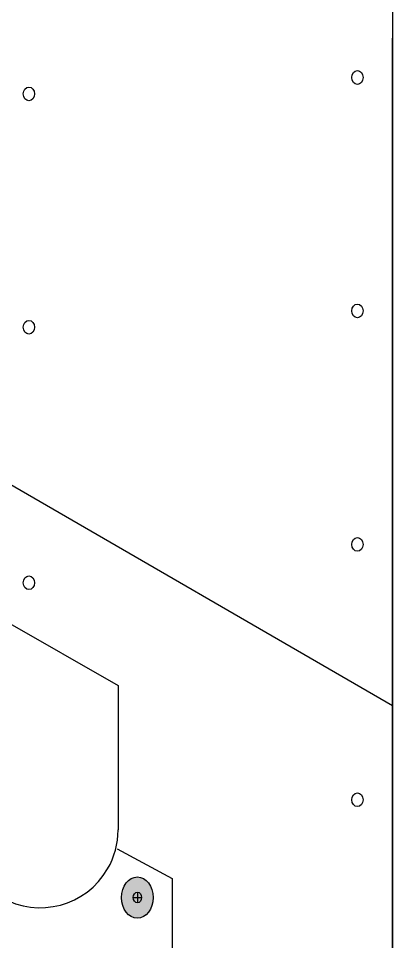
# Model space of a CAD drawing. Extents: x -1140 to 5605, y -816 to 2382.
# Drawn here: x 363.1 to 449.7, y 1094.2 to 1307.8 of the extents above; entities that cross this region are included whole.
import ezdxf

# ---------------------------------------------------------------- set-up
doc = ezdxf.new("R2010")
doc.units = 0
doc.header["$MEASUREMENT"] = 0
for name, color, linetype, lineweight in [('.ATI-HATCH', 7, 'Continuous', 0), ('G-ANNO-TTLB', 7, 'Continuous', 0), ('TYVEK', 7, 'Continuous', 0), ('wall scratch', 7, 'Continuous', 0)]:
    doc.layers.add(name, color=color, linetype=linetype, lineweight=lineweight)

# ---------------------------------------------------------------- blocks, each defined once
blk = doc.blocks.new('Block_52')
at = {"layer": 'wall scratch', "color": 18, "lineweight": 25, "true_color": 0x000000}
for centre in [(441.54, 1294.12), (365.55, 1290.32), (441.54, 1240.1), (365.55, 1236.31), (441.54, 1186.08), (365.55, 1177.2), (441.54, 1126.98)]:
    blk.add_ellipse(centre, major_axis=(0, 1.59), ratio=0.812499, dxfattribs=at)
blk = doc.blocks.new('Block_129')
at = {"layer": 'TYVEK', "color": 33, "lineweight": 25, "true_color": 0xcc9966}
for points in [[(289.67, 1185.54)], [(387.3, 1130.59)]]:
    blk.add_lwpolyline(points, dxfattribs=at)
blk = doc.blocks.new('Block_132')
at = {"layer": 'TYVEK', "color": 1, "lineweight": 25, "true_color": 0xff0000}
for points in [[(304.72, 1157.55)], [(387.3, 1109.88)]]:
    blk.add_lwpolyline(points, dxfattribs=at)
blk = doc.blocks.new('Block_134')
at = {"layer": 'TYVEK', "color": 1, "lineweight": 25, "true_color": 0xff0000}
for points in [[(308.64, 1159.57)], [(391.22, 1111.89)]]:
    blk.add_lwpolyline(points, dxfattribs=at)
blk = doc.blocks.new('Block_136')
at = {"layer": 'TYVEK', "color": 4, "lineweight": 25, "true_color": 0x00ffff}
for points in [[(232.2, 1197.24)], [(396.06, 1103.63)]]:
    blk.add_lwpolyline(points, dxfattribs=at)

msp = doc.modelspace()

# ---------------------------------------------------------------- hatches: boundary and pattern name
at = {"layer": 'G-ANNO-TTLB', "true_color": 0xff00ff, "transparency": 33554687}
h = msp.add_hatch(color=6, dxfattribs=at)
edge = h.paths.add_edge_path()
edge.add_spline(control_points=[(1815.43, -731.7), (1815.43, -731.7), (-1114.08, -731.7), (-1114.08, -731.7), (-1114.08, -731.7), (-1114.08, 1725.3), (-1114.08, 1725.3), (-1114.08, 1725.3), (1815.43, 1725.3), (1815.43, 1725.3), (1815.43, 1725.3), (1815.43, -731.7), (1815.43, -731.7)], knot_values=[0, 0, 0, 0, 1, 1, 1, 2, 2, 2, 3, 3, 3, 4, 4, 4, 4], degree=3, periodic=0)
edge = h.paths.add_edge_path()
edge.add_spline(control_points=[(-1105.08, 1716.3), (-1105.08, 1716.3), (-1105.08, -722.7), (-1105.08, -722.7), (-1105.08, -722.7), (1806.43, -722.7), (1806.43, -722.7), (1806.43, -722.7), (1806.43, 1716.3), (1806.43, 1716.3), (1806.43, 1716.3), (-1105.08, 1716.3), (-1105.08, 1716.3)], knot_values=[0, 0, 0, 0, 1, 1, 1, 2, 2, 2, 3, 3, 3, 4, 4, 4, 4], degree=3, periodic=0)
edge.add_line((-1105.08, 1716.3), (-1105.08, 1716.3))
at = {"layer": 'TYVEK', "true_color": 0x003b71, "transparency": 33554687}
h = msp.add_hatch(color=156, dxfattribs=at)
h.dxf.hatch_style = 2
edge = h.paths.add_edge_path()
edge.add_ellipse((390.65, 1104.33), major_axis=(0, 4.78), ratio=0.766948, start_angle=0, end_angle=360)

# ---------------------------------------------------------------- linework, layer by layer
at = {"layer": '.ATI-HATCH', "color": 4, "lineweight": 25, "true_color": 0x00ffff}
for p, q in [((360.07, 1168.38), (386.19, 1153.43)), ((386.19, 1153.43), (386.19, 1119.99))]:
    msp.add_line(p, q, dxfattribs=at)
msp.add_open_spline([(359.17, 1104.41), (367.78, 1099.43), (378.79, 1102.37), (383.77, 1110.98), (385.36, 1113.72), (386.19, 1116.83), (386.19, 1119.99)], degree=3, knots=[0, 0, 0, 0, 1, 1, 1, 2, 2, 2, 2], dxfattribs=at)
at = {"layer": 'G-ANNO-TTLB'}
for points in [[(1815.43, -731.7), (1815.43, -731.7), (-1114.08, -731.7), (-1114.08, -731.7), (-1114.08, -731.7), (-1114.08, 1725.3), (-1114.08, 1725.3), (-1114.08, 1725.3), (1815.43, 1725.3), (1815.43, 1725.3), (1815.43, 1725.3), (1815.43, -731.7), (1815.43, -731.7)], [(-1105.08, 1716.3), (-1105.08, 1716.3), (-1105.08, -722.7), (-1105.08, -722.7), (-1105.08, -722.7), (1806.43, -722.7), (1806.43, -722.7), (1806.43, -722.7), (1806.43, 1716.3), (1806.43, 1716.3), (1806.43, 1716.3), (-1105.08, 1716.3), (-1105.08, 1716.3)]]:
    msp.add_open_spline(points, degree=3, knots=[0, 0, 0, 0, 1, 1, 1, 2, 2, 2, 3, 3, 3, 4, 4, 4, 4], dxfattribs=at)
at = {"layer": 'TYVEK', "color": 4, "lineweight": 25, "true_color": 0x00ffff}
for p, q in [((385.95, 1115.63), (398.71, 1108.74)), ((398.71, 1108.74), (398.71, 1050.45))]:
    msp.add_line(p, q, dxfattribs=at)
at = {"layer": 'TYVEK', "color": 18, "lineweight": 25, "true_color": 0x080808}
for p, q in [((390.65, 1105.59), (390.65, 1103.13)), ((389.68, 1104.36), (391.62, 1104.36))]:
    msp.add_line(p, q, dxfattribs=at)
at = {"layer": 'TYVEK', "color": 18, "lineweight": 25, "true_color": 0x000000}
msp.add_ellipse((390.65, 1104.33), major_axis=(0, 4.78), ratio=0.766948, dxfattribs=at)
at = {"layer": 'TYVEK', "color": 18, "lineweight": 25, "true_color": 0x080808}
msp.add_ellipse((390.65, 1104.36), major_axis=(0, 1.23), ratio=0.788846, dxfattribs=at)
at = {"layer": 'wall scratch', "color": 2, "lineweight": 25, "true_color": 0xffff00}
for p, q in [((449.66, 1361.03), (449.66, 936.54)), ((449.66, 936.54), (449.65, 1303.25)), ((359.36, 1201.06), (449.66, 1148.79))]:
    msp.add_line(p, q, dxfattribs=at)

# ---------------------------------------------------------------- block references
at = {"layer": 'TYVEK'}
for name in ['Block_136', 'Block_129', 'Block_134', 'Block_132']:
    msp.add_blockref(name, (0, 0), dxfattribs=at)
at = {"layer": 'wall scratch'}
msp.add_blockref('Block_52', (0, 0), dxfattribs=at)

doc.saveas('drawing.dxf')
